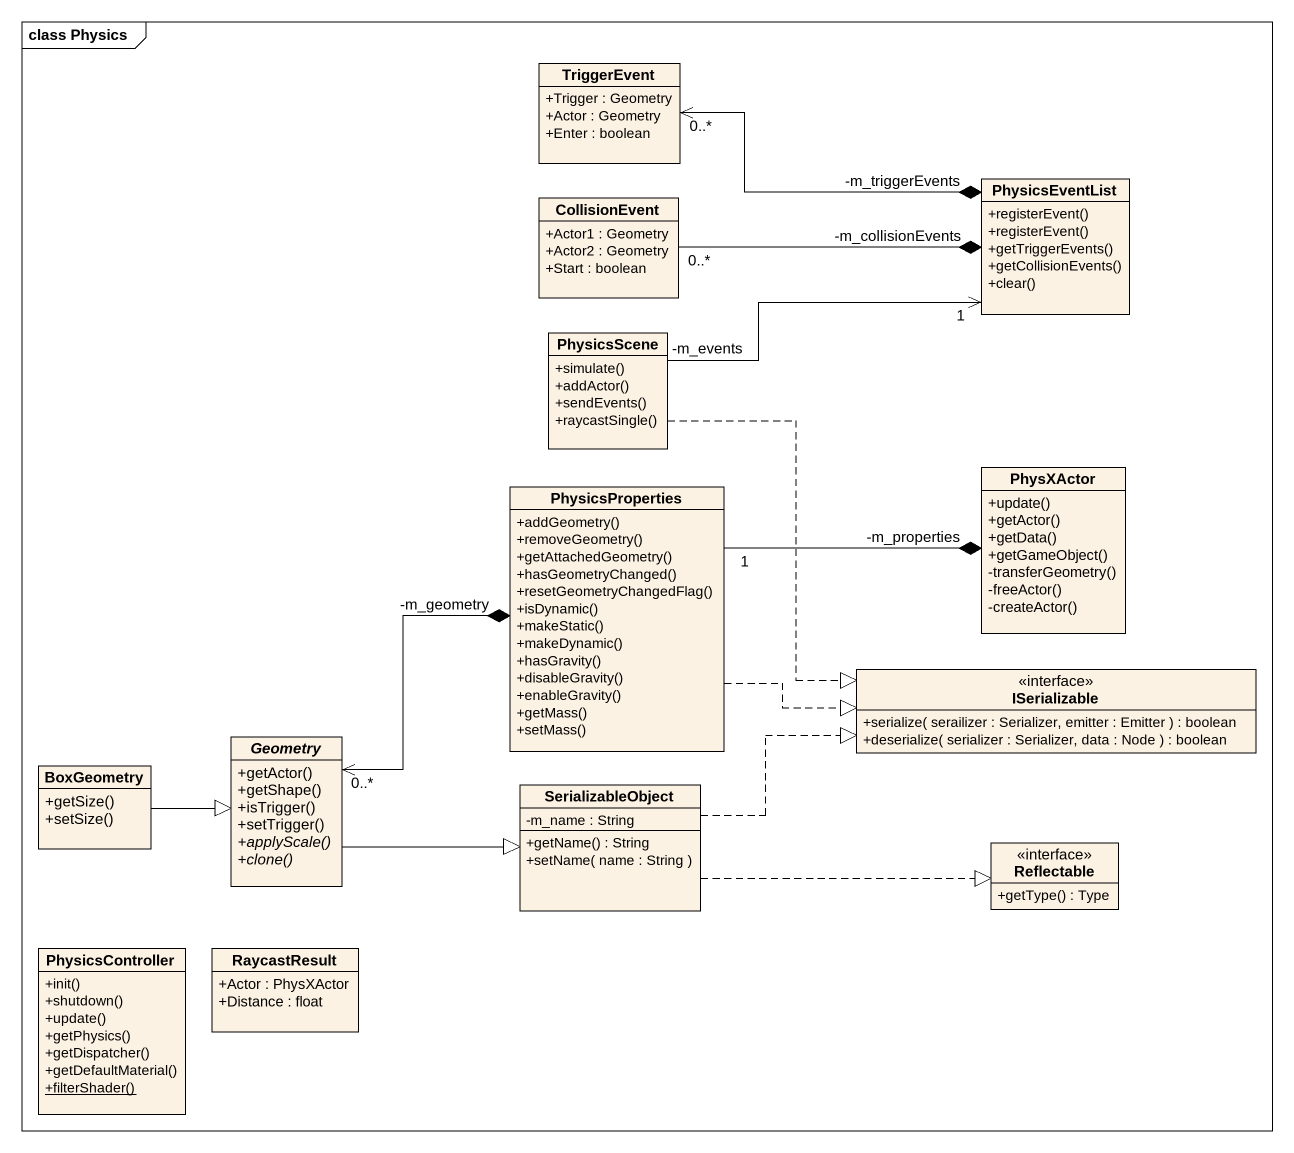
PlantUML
@startuml
mainframe class Physics
hide circle
hide empty members
skinparam classAttributeIconSize 0
class TriggerEvent {
  +Trigger : Geometry
  +Actor : Geometry
  +Enter : boolean
}
class CollisionEvent {
  +Actor1 : Geometry
  +Actor2 : Geometry
  +Start : boolean
}
class PhysicsEventList {
  +registerEvent()
  +registerEvent()
  +getTriggerEvents()
  +getCollisionEvents()
  +clear()
}
class PhysicsScene {
  +simulate()
  +addActor()
  +sendEvents()
  +raycastSingle()
}
class PhysicsProperties {
  +addGeometry()
  +removeGeometry()
  +getAttachedGeometry()
  +hasGeometryChanged()
  +resetGeometryChangedFlag()
  +isDynamic()
  +makeStatic()
  +makeDynamic()
  +hasGravity()
  +disableGravity()
  +enableGravity()
  +getMass()
  +setMass()
}
class PhysXActor {
  +update()
  +getActor()
  +getData()
  +getGameObject()
  -transferGeometry()
  -freeActor()
  -createActor()
}
interface ISerializable {
  +serialize( serailizer : Serializer, emitter : Emitter ) : boolean
  +deserialize( serializer : Serializer, data : Node ) : boolean
}
abstract class Geometry {
  +getActor()
  +getShape()
  +isTrigger()
  +setTrigger()
  {abstract} +applyScale()
  {abstract} +clone()
}
class BoxGeometry {
  +getSize()
  +setSize()
}
class SerializableObject {
  -m_name : String
  +getName() : String
  +setName( name : String )
}
interface Reflectable {
  +getType() : Type
}
class PhysicsController {
  +init()
  +shutdown()
  +update()
  +getPhysics()
  +getDispatcher()
  +getDefaultMaterial()
  {static} +filterShader()
}
class RaycastResult {
  +Actor : PhysXActor
  +Distance : float
}
PhysicsEventList "-m_triggerEvents" *-left-> "0..*" TriggerEvent
PhysicsEventList "-m_collisionEvents" *-left- "0..*" CollisionEvent
PhysicsScene "-m_events" -right-> "1" PhysicsEventList
PhysicsScene ..|> ISerializable
PhysicsProperties .right.|> ISerializable
PhysicsProperties "-m_geometry" *-left-> "0..*" Geometry
PhysXActor "-m_properties" *-left- "1" PhysicsProperties
Geometry -right-|> SerializableObject
BoxGeometry -right-|> Geometry
SerializableObject .right.|> ISerializable
SerializableObject .right.|> Reflectable
@enduml
